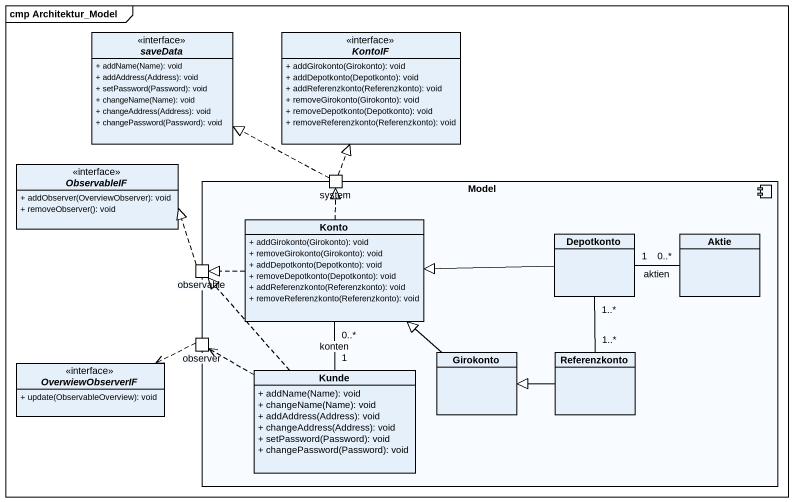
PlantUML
@startuml
mainframe cmp Architektur_Model
allowmixing
hide circle
hide empty members
skinparam classAttributeIconSize 0
interface saveData {
  + addName(Name): void
  + addAddress(Address): void
  + setPassword(Password): void
  + changeName(Name): void
  + changeAddress(Address): void
  + changePassword(Password): void
}
interface KontoIF {
  + addGirokonto(Girokonto): void
  + addDepotkonto(Depotkonto): void
  + addReferenzkonto(Referenzkonto): void
  + removeGirokonto(Girokonto): void
  + removeDepotkonto(Depotkonto): void
  + removeReferenzkonto(Referenzkonto): void
}
interface ObservableIF {
  + addObserver(OverviewObserver): void
  + removeObserver(): void
}
component Model {
  port system
  class Konto {
    + addGirokonto(Girokonto): void
    + removeGirokonto(Girokonto): void
    + addDepotkonto(Depotkonto): void
    + removeDepotkonto(Depotkonto): void
    + addReferenzkonto(Referenzkonto): void
    + removeReferenzkonto(Referenzkonto): void
  }
  class Depotkonto
  class Aktie
  port observable
  port observer
  class Girokonto
  class Referenzkonto
  class Kunde {
    + addName(Name): void
    + changeName(Name): void
    + addAddress(Address): void
    + changeAddress(Address): void
    + setPassword(Password): void
    + changePassword(Password): void
  }
}
interface OverwiewObserverIF {
  + update(ObservableOverview): void
}
system .left.|> saveData
system .up.|> KontoIF
Konto .up.|> system
Konto .left.|> observable
Depotkonto -left-|> Konto
Depotkonto "1" -right- "0..*" Aktie : aktien
observable .up.|> ObservableIF
observer .left.> OverwiewObserverIF
Girokonto -up-|> Konto
Referenzkonto "1..*" -up- "1..*" Depotkonto
Referenzkonto -left-|> Girokonto
Kunde "1" -up- "0..*" Konto : konten
Kunde .up.|> observable
Kunde .left.> observer
@enduml
